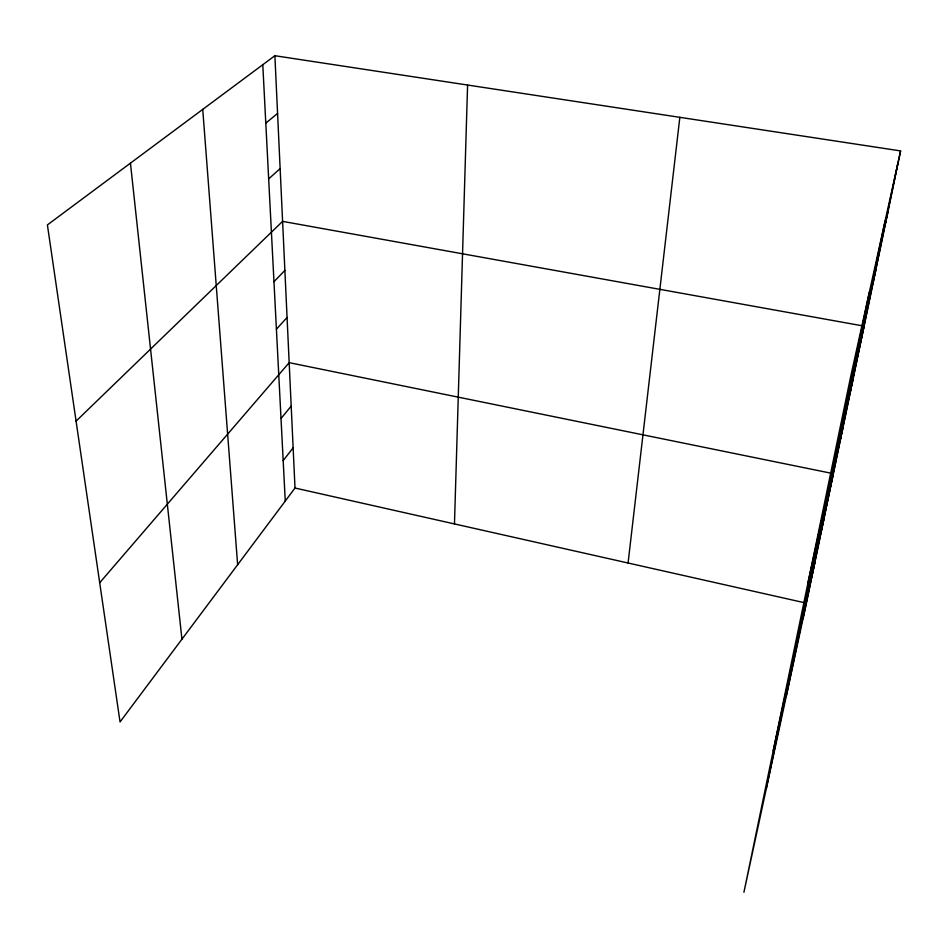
<?xml version="1.0" encoding="UTF-8"?>
<svg xmlns="http://www.w3.org/2000/svg" width="948" height="948" viewBox="0 0 948 948"><rect width="100%" height="100%" fill="white"/><g stroke="black" fill="none" stroke-linecap="round" stroke-linejoin="round"><path stroke-width="1.42" d="M454.471 523.924L467.589 85.036M628.074 563.005L679.846 117.327M766.304 788.641L869.316 292.292M786.188 696.65L885.136 220.825M802.968 618.949L898.029 162.546M900.6 150.922L850.759 376.19L743.919 892.281L806.381 603.153L900.6 150.922L274.884 55.719L47.4 224.913L120.041 721.949L295.006 488.03L274.884 55.719M811.642 577.332L814.996 561.797M850.32 391.631L853.39 377.553M839.987 441.199L843.151 426.683M773.201 750.816L833.363 473.68M820.684 533.914L823.99 518.674M872.812 283.606L875.668 270.595M807.815 583.601L864.102 326.136L282.587 221.37L76.077 421.137M885.1 224.629L887.826 212.269M283.179 460.586L293.133 447.835M281.011 418.518L291.19 406.076M99.694 582.759L289.176 362.657L830.484 473.088M276.413 329.181L287.066 317.473M273.96 281.698L284.874 270.417M268.663 178.888L280.134 168.614M265.796 123.122L277.574 113.452M295.006 488.03L806.381 603.153M130.445 163.151L181.933 639.189M202.73 109.376L237.64 564.724M262.786 64.713L285.265 501.054"/></g></svg>
